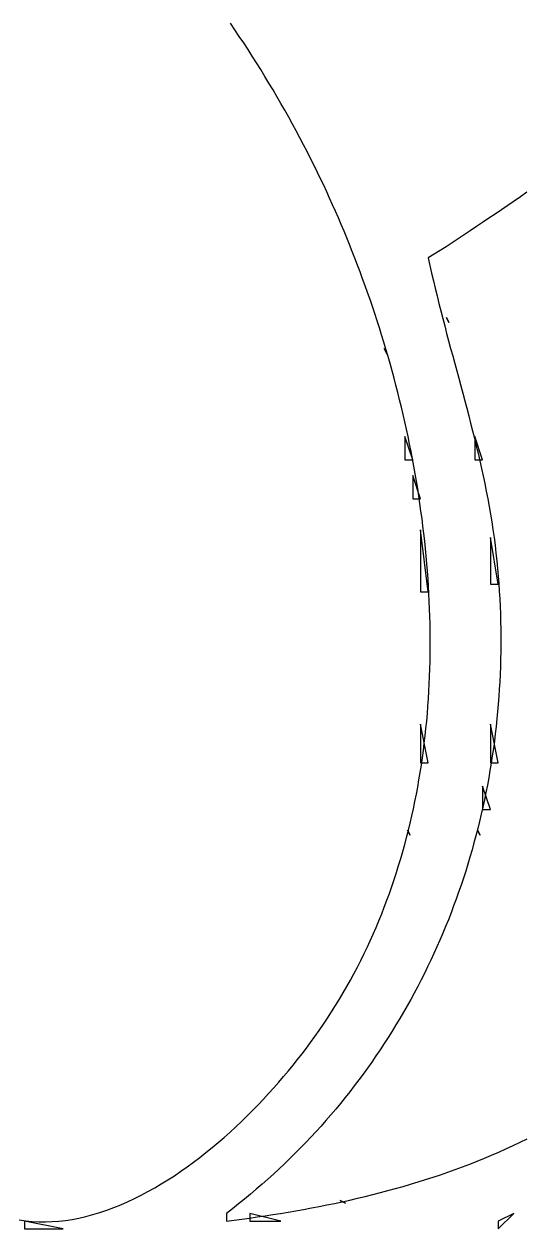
# Model space of a CAD drawing. Header units: millimetres. Extents: x 56222 to 3066687, y -650199 to -121287.
# Drawn here: x 141922.879 to 141924.021, y -185290.771 to -185288.003 of the extents above; entities that cross this region are included whole.
import ezdxf

# ---------------------------------------------------------------- set-up
doc = ezdxf.new("R2010")
doc.units = ezdxf.units.MM
doc.header["$MEASUREMENT"] = 0
doc.layers.add('$TD_AUDIT_GENERATED_(A0BDF17)', color=32, linetype='Continuous', lineweight=30)

msp = doc.modelspace()

# ---------------------------------------------------------------- linework, layer by layer
at = {"layer": '$TD_AUDIT_GENERATED_(A0BDF17)', "linetype": 'Continuous', "lineweight": 25, "ltscale": 2}
for p, q in [((141923.3639, -185288.0164, 0.5173), (141923.3536, -185288.0014, 0.5173)), ((141923.374, -185288.0315, 0.5173), (141923.3639, -185288.0164, 0.5173)), ((141923.3841, -185288.0466, 0.5173), (141923.374, -185288.0315, 0.5173)), ((141923.394, -185288.0618, 0.5173), (141923.3841, -185288.0466, 0.5173)), ((141923.4038, -185288.0771, 0.5173), (141923.394, -185288.0618, 0.5173)), ((141923.4136, -185288.0924, 0.5173), (141923.4038, -185288.0771, 0.5173)), ((141923.4232, -185288.1078, 0.5173), (141923.4136, -185288.0924, 0.5173)), ((141923.4327, -185288.1233, 0.5173), (141923.4232, -185288.1078, 0.5173)), ((141923.4421, -185288.1388, 0.5173), (141923.4327, -185288.1233, 0.5173)), ((141923.4514, -185288.1543, 0.5173), (141923.4421, -185288.1388, 0.5173)), ((141923.4605, -185288.1699, 0.5173), (141923.4514, -185288.1543, 0.5173)), ((141923.4696, -185288.1856, 0.5173), (141923.4605, -185288.1699, 0.5173)), ((141923.4786, -185288.2013, 0.5173), (141923.4696, -185288.1856, 0.5173)), ((141923.4874, -185288.217, 0.5173), (141923.4786, -185288.2013, 0.5173)), ((141923.4961, -185288.2328, 0.5173), (141923.4874, -185288.217, 0.5173)), ((141923.5047, -185288.2486, 0.5173), (141923.4961, -185288.2328, 0.5173)), ((141923.5132, -185288.2645, 0.5173), (141923.5047, -185288.2486, 0.5173)), ((141923.5215, -185288.2804, 0.5173), (141923.5132, -185288.2645, 0.5173)), ((141923.5298, -185288.2963, 0.5173), (141923.5215, -185288.2804, 0.5173)), ((141923.5379, -185288.3122, 0.5173), (141923.5298, -185288.2963, 0.5173)), ((141923.5459, -185288.3282, 0.5173), (141923.5379, -185288.3122, 0.5173)), ((141923.5537, -185288.3442, 0.5173), (141923.5459, -185288.3282, 0.5173)), ((141923.5608, -185288.3588, 0.5173), (141923.5537, -185288.3442, 0.5173)), ((141923.5678, -185288.3735, 0.5173), (141923.5608, -185288.3588, 0.5173)), ((141923.5747, -185288.3883, 0.5173), (141923.5678, -185288.3735, 0.5173)), ((141923.5815, -185288.4032, 0.5173), (141923.5747, -185288.3883, 0.5173)), ((141924.0199, -185288.3997, 0.5173), (141924.0052, -185288.4098, 0.5173)), ((141924.0345, -185288.3896, 0.5173), (141924.0199, -185288.3997, 0.5173)), ((141923.5883, -185288.4182, 0.5173), (141923.5815, -185288.4032, 0.5173)), ((141923.595, -185288.4333, 0.5173), (141923.5883, -185288.4182, 0.5173)), ((141923.9907, -185288.4198, 0.5173), (141923.9762, -185288.4298, 0.5173)), ((141924.0052, -185288.4098, 0.5173), (141923.9907, -185288.4198, 0.5173)), ((141923.6016, -185288.4484, 0.5173), (141923.595, -185288.4333, 0.5173)), ((141923.6081, -185288.4636, 0.5173), (141923.6016, -185288.4484, 0.5173)), ((141923.9474, -185288.4494, 0.5173), (141923.9331, -185288.4591, 0.5173)), ((141923.9618, -185288.4396, 0.5173), (141923.9474, -185288.4494, 0.5173)), ((141923.9762, -185288.4298, 0.5173), (141923.9618, -185288.4396, 0.5173)), ((141923.6146, -185288.4789, 0.5173), (141923.6081, -185288.4636, 0.5173)), ((141923.621, -185288.4943, 0.5173), (141923.6146, -185288.4789, 0.5173)), ((141923.9048, -185288.4781, 0.5173), (141923.8908, -185288.4874, 0.5173)), ((141923.9189, -185288.4686, 0.5173), (141923.9048, -185288.4781, 0.5173)), ((141923.9331, -185288.4591, 0.5173), (141923.9189, -185288.4686, 0.5173)), ((141923.6273, -185288.5098, 0.5173), (141923.621, -185288.4943, 0.5173)), ((141923.6335, -185288.5253, 0.5173), (141923.6273, -185288.5098, 0.5173)), ((141923.8629, -185288.5057, 0.5173), (141923.8491, -185288.5146, 0.5173)), ((141923.8768, -185288.4966, 0.5173), (141923.8629, -185288.5057, 0.5173)), ((141923.8908, -185288.4874, 0.5173), (141923.8768, -185288.4966, 0.5173)), ((141923.6396, -185288.541, 0.5173), (141923.6335, -185288.5253, 0.5173)), ((141923.8217, -185288.532, 0.5173), (141923.8081, -185288.5405, 0.5173)), ((141923.8354, -185288.5234, 0.5173), (141923.8217, -185288.532, 0.5173)), ((141923.8491, -185288.5146, 0.5173), (141923.8354, -185288.5234, 0.5173)), ((141923.6456, -185288.5567, 0.5173), (141923.6396, -185288.541, 0.5173)), ((141923.6516, -185288.5724, 0.5173), (141923.6456, -185288.5567, 0.5173)), ((141923.8081, -185288.5405, 0.5173), (141923.8119, -185288.558, 0.5173)), ((141923.8119, -185288.558, 0.5173), (141923.8159, -185288.5754, 0.5173)), ((141923.6574, -185288.5883, 0.5173), (141923.6516, -185288.5724, 0.5173)), ((141923.6632, -185288.6042, 0.5173), (141923.6574, -185288.5883, 0.5173)), ((141923.8159, -185288.5754, 0.5173), (141923.8199, -185288.5928, 0.5173)), ((141923.8199, -185288.5928, 0.5173), (141923.824, -185288.6102, 0.5173)), ((141923.6689, -185288.6201, 0.5173), (141923.6632, -185288.6042, 0.5173)), ((141923.6744, -185288.6362, 0.5173), (141923.6689, -185288.6201, 0.5173)), ((141923.824, -185288.6102, 0.5173), (141923.8283, -185288.6276, 0.5173)), ((141923.6799, -185288.6523, 0.5173), (141923.6744, -185288.6362, 0.5173)), ((141923.8283, -185288.6276, 0.5173), (141923.8326, -185288.6449, 0.5173)), ((141923.8326, -185288.6449, 0.5173), (141923.8369, -185288.6622, 0.5173)), ((141923.6853, -185288.6684, 0.5173), (141923.6799, -185288.6523, 0.5173)), ((141923.6906, -185288.6846, 0.5173), (141923.6853, -185288.6684, 0.5173)), ((141923.8369, -185288.6622, 0.5173), (141923.8414, -185288.6794, 0.5173)), ((141923.8498, -185288.6772, 0.5173), (141923.8557, -185288.6891, 0.5173)), ((141923.8557, -185288.6891, 0.5173), (141923.8498, -185288.6772, 0.5173)), ((141923.6958, -185288.7009, 0.5173), (141923.6906, -185288.6846, 0.5173)), ((141923.701, -185288.7172, 0.5173), (141923.6958, -185288.7009, 0.5173)), ((141923.8414, -185288.6794, 0.5173), (141923.8459, -185288.6966, 0.5173)), ((141923.8459, -185288.6966, 0.5173), (141923.8504, -185288.7139, 0.5173)), ((141923.706, -185288.7336, 0.5173), (141923.701, -185288.7172, 0.5173)), ((141923.8504, -185288.7139, 0.5173), (141923.855, -185288.7311, 0.5173)), ((141923.855, -185288.7311, 0.5173), (141923.8596, -185288.7482, 0.5173)), ((141923.7109, -185288.7501, 0.5173), (141923.706, -185288.7336, 0.5173)), ((141923.707, -185288.7486, 0.5173), (141923.713, -185288.7605, 0.5173)), ((141923.713, -185288.7605, 0.5173), (141923.707, -185288.7486, 0.5173)), ((141923.7157, -185288.7666, 0.5173), (141923.7109, -185288.7501, 0.5173)), ((141923.8596, -185288.7482, 0.5173), (141923.8643, -185288.7654, 0.5173)), ((141923.7204, -185288.7831, 0.5173), (141923.7157, -185288.7666, 0.5173)), ((141923.725, -185288.7997, 0.5173), (141923.7204, -185288.7831, 0.5173)), ((141923.8643, -185288.7654, 0.5173), (141923.8689, -185288.7826, 0.5173)), ((141923.8689, -185288.7826, 0.5173), (141923.8736, -185288.7997, 0.5173)), ((141923.7295, -185288.8163, 0.5173), (141923.725, -185288.7997, 0.5173)), ((141923.8736, -185288.7997, 0.5173), (141923.8782, -185288.8169, 0.5173)), ((141923.7339, -185288.833, 0.5173), (141923.7295, -185288.8163, 0.5173)), ((141923.7382, -185288.8497, 0.5173), (141923.7339, -185288.833, 0.5173)), ((141923.8782, -185288.8169, 0.5173), (141923.8828, -185288.834, 0.5173)), ((141923.8828, -185288.834, 0.5173), (141923.8875, -185288.8512, 0.5173)), ((141923.7424, -185288.8665, 0.5173), (141923.7382, -185288.8497, 0.5173)), ((141923.7464, -185288.8833, 0.5173), (141923.7424, -185288.8665, 0.5173)), ((141923.8875, -185288.8512, 0.5173), (141923.892, -185288.8684, 0.5173)), ((141923.892, -185288.8684, 0.5173), (141923.8966, -185288.8856, 0.5173)), ((141923.7504, -185288.9002, 0.5173), (141923.7464, -185288.8833, 0.5173)), ((141923.8966, -185288.8856, 0.5173), (141923.9011, -185288.9028, 0.5173)), ((141923.7543, -185288.9171, 0.5173), (141923.7504, -185288.9002, 0.5173)), ((141923.758, -185288.934, 0.5173), (141923.7543, -185288.9171, 0.5173)), ((141923.9011, -185288.9028, 0.5173), (141923.9055, -185288.92, 0.5173)), ((141923.9055, -185288.92, 0.5173), (141923.9099, -185288.9372, 0.5173)), ((141923.7546, -185288.9508, 0.5173), (141923.7546, -185289.0044, 0.5173)), ((141923.7725, -185289.0044, 0.5173), (141923.7546, -185288.9508, 0.5173)), ((141923.7616, -185288.9509, 0.5173), (141923.758, -185288.934, 0.5173)), ((141923.7651, -185288.9679, 0.5173), (141923.7616, -185288.9509, 0.5173)), ((141923.9099, -185288.9372, 0.5173), (141923.9142, -185288.9545, 0.5173)), ((141923.9152, -185288.9508, 0.5173), (141923.9152, -185289.0044, 0.5173)), ((141923.933, -185289.0044, 0.5173), (141923.9152, -185288.9508, 0.5173)), ((141923.7685, -185288.9849, 0.5173), (141923.7651, -185288.9679, 0.5173)), ((141923.9142, -185288.9545, 0.5173), (141923.9184, -185288.9718, 0.5173)), ((141923.9184, -185288.9718, 0.5173), (141923.9225, -185288.9891, 0.5173)), ((141923.7546, -185289.0044, 0.5173), (141923.7725, -185289.0044, 0.5173)), ((141923.7718, -185289.002, 0.5173), (141923.7685, -185288.9849, 0.5173)), ((141923.775, -185289.019, 0.5173), (141923.7718, -185289.002, 0.5173)), ((141923.9152, -185289.0044, 0.5173), (141923.933, -185289.0044, 0.5173)), ((141923.9225, -185288.9891, 0.5173), (141923.9265, -185289.0064, 0.5173)), ((141923.9265, -185289.0064, 0.5173), (141923.9304, -185289.0238, 0.5173)), ((141923.778, -185289.0361, 0.5173), (141923.775, -185289.019, 0.5173)), ((141923.781, -185289.0533, 0.5173), (141923.778, -185289.0361, 0.5173)), ((141923.9304, -185289.0238, 0.5173), (141923.9342, -185289.0412, 0.5173)), ((141923.7725, -185289.04, 0.5173), (141923.7725, -185289.0936, 0.5173)), ((141923.7903, -185289.0936, 0.5173), (141923.7725, -185289.04, 0.5173)), ((141923.7838, -185289.0704, 0.5173), (141923.781, -185289.0533, 0.5173)), ((141923.9342, -185289.0412, 0.5173), (141923.9379, -185289.0587, 0.5173)), ((141923.9379, -185289.0587, 0.5173), (141923.9414, -185289.0762, 0.5173)), ((141923.7864, -185289.0876, 0.5173), (141923.7838, -185289.0704, 0.5173)), ((141923.789, -185289.1048, 0.5173), (141923.7864, -185289.0876, 0.5173)), ((141923.9414, -185289.0762, 0.5173), (141923.9448, -185289.0937, 0.5173)), ((141923.7725, -185289.0936, 0.5173), (141923.7903, -185289.0936, 0.5173)), ((141923.7914, -185289.122, 0.5173), (141923.789, -185289.1048, 0.5173)), ((141923.9448, -185289.0937, 0.5173), (141923.9481, -185289.1114, 0.5173)), ((141923.9481, -185289.1114, 0.5173), (141923.9511, -185289.129, 0.5173)), ((141923.7938, -185289.1392, 0.5173), (141923.7914, -185289.122, 0.5173)), ((141923.7959, -185289.1564, 0.5173), (141923.7938, -185289.1392, 0.5173)), ((141923.9511, -185289.129, 0.5173), (141923.954, -185289.1467, 0.5173)), ((141923.954, -185289.1467, 0.5173), (141923.9568, -185289.1645, 0.5173)), ((141923.7903, -185289.1649, 0.5173), (141923.7903, -185289.3077, 0.5173)), ((141923.8081, -185289.3077, 0.5173), (141923.7903, -185289.1649, 0.5173)), ((141923.798, -185289.1737, 0.5173), (141923.7959, -185289.1564, 0.5173)), ((141923.7999, -185289.1909, 0.5173), (141923.798, -185289.1737, 0.5173)), ((141923.9568, -185289.1645, 0.5173), (141923.9593, -185289.1824, 0.5173)), ((141923.8017, -185289.2082, 0.5173), (141923.7999, -185289.1909, 0.5173)), ((141923.9509, -185289.1828, 0.5173), (141923.9509, -185289.2898, 0.5173)), ((141923.9687, -185289.2898, 0.5173), (141923.9509, -185289.1828, 0.5173)), ((141923.9593, -185289.1824, 0.5173), (141923.9616, -185289.2003, 0.5173)), ((141923.9616, -185289.2003, 0.5173), (141923.9638, -185289.2183, 0.5173)), ((141923.8034, -185289.2254, 0.5173), (141923.8017, -185289.2082, 0.5173)), ((141923.8049, -185289.2427, 0.5173), (141923.8034, -185289.2254, 0.5173)), ((141923.9638, -185289.2183, 0.5173), (141923.9657, -185289.2363, 0.5173)), ((141923.8063, -185289.26, 0.5173), (141923.8049, -185289.2427, 0.5173)), ((141923.9657, -185289.2363, 0.5173), (141923.9673, -185289.2537, 0.5173)), ((141923.9673, -185289.2537, 0.5173), (141923.9688, -185289.2712, 0.5173)), ((141923.8076, -185289.2773, 0.5173), (141923.8063, -185289.26, 0.5173)), ((141923.8087, -185289.2946, 0.5173), (141923.8076, -185289.2773, 0.5173)), ((141923.9688, -185289.2712, 0.5173), (141923.9702, -185289.2886, 0.5173)), ((141923.7903, -185289.3077, 0.5173), (141923.8081, -185289.3077, 0.5173)), ((141923.8097, -185289.3119, 0.5173), (141923.8087, -185289.2946, 0.5173)), ((141923.8106, -185289.3291, 0.5173), (141923.8097, -185289.3119, 0.5173)), ((141923.9509, -185289.2898, 0.5173), (141923.9687, -185289.2898, 0.5173)), ((141923.9702, -185289.2886, 0.5173), (141923.9713, -185289.306, 0.5173)), ((141923.9713, -185289.306, 0.5173), (141923.9723, -185289.3234, 0.5173)), ((141923.8113, -185289.3464, 0.5173), (141923.8106, -185289.3291, 0.5173)), ((141923.9723, -185289.3234, 0.5173), (141923.9732, -185289.3408, 0.5173)), ((141923.9732, -185289.3408, 0.5173), (141923.9738, -185289.3582, 0.5173)), ((141923.8119, -185289.3637, 0.5173), (141923.8113, -185289.3464, 0.5173)), ((141923.8123, -185289.381, 0.5173), (141923.8119, -185289.3637, 0.5173)), ((141923.9738, -185289.3582, 0.5173), (141923.9743, -185289.3755, 0.5173)), ((141923.8126, -185289.3982, 0.5173), (141923.8123, -185289.381, 0.5173)), ((141923.9743, -185289.3755, 0.5173), (141923.9747, -185289.3929, 0.5173)), ((141923.9747, -185289.3929, 0.5173), (141923.9748, -185289.4102, 0.5173)), ((141923.8127, -185289.4155, 0.5173), (141923.8126, -185289.3982, 0.5173)), ((141923.8127, -185289.4327, 0.5173), (141923.8127, -185289.4155, 0.5173)), ((141923.9748, -185289.4102, 0.5173), (141923.9748, -185289.4275, 0.5173)), ((141923.8123, -185289.4671, 0.5173), (141923.8126, -185289.4499, 0.5173)), ((141923.8126, -185289.4499, 0.5173), (141923.8127, -185289.4327, 0.5173)), ((141923.9747, -185289.4448, 0.5173), (141923.9744, -185289.4621, 0.5173)), ((141923.9748, -185289.4275, 0.5173), (141923.9747, -185289.4448, 0.5173)), ((141923.8119, -185289.4843, 0.5173), (141923.8123, -185289.4671, 0.5173)), ((141923.9739, -185289.4794, 0.5173), (141923.9732, -185289.4966, 0.5173)), ((141923.9744, -185289.4621, 0.5173), (141923.9739, -185289.4794, 0.5173)), ((141923.8106, -185289.5187, 0.5173), (141923.8113, -185289.5015, 0.5173)), ((141923.8113, -185289.5015, 0.5173), (141923.8119, -185289.4843, 0.5173)), ((141923.9732, -185289.4966, 0.5173), (141923.9724, -185289.5138, 0.5173)), ((141923.8097, -185289.5358, 0.5173), (141923.8106, -185289.5187, 0.5173)), ((141923.9714, -185289.531, 0.5173), (141923.9703, -185289.5482, 0.5173)), ((141923.9724, -185289.5138, 0.5173), (141923.9714, -185289.531, 0.5173)), ((141923.8074, -185289.57, 0.5173), (141923.8086, -185289.5529, 0.5173)), ((141923.8086, -185289.5529, 0.5173), (141923.8097, -185289.5358, 0.5173)), ((141923.9703, -185289.5482, 0.5173), (141923.969, -185289.5653, 0.5173)), ((141923.8046, -185289.6041, 0.5173), (141923.8061, -185289.587, 0.5173)), ((141923.8061, -185289.587, 0.5173), (141923.8074, -185289.57, 0.5173)), ((141923.9675, -185289.5824, 0.5173), (141923.9659, -185289.5995, 0.5173)), ((141923.969, -185289.5653, 0.5173), (141923.9675, -185289.5824, 0.5173)), ((141923.7903, -185289.611, 0.5173), (141923.7903, -185289.7002, 0.5173)), ((141923.8081, -185289.7002, 0.5173), (141923.7903, -185289.611, 0.5173)), ((141923.8029, -185289.6211, 0.5173), (141923.8046, -185289.6041, 0.5173)), ((141923.9509, -185289.611, 0.5173), (141923.9509, -185289.7002, 0.5173)), ((141923.9687, -185289.7002, 0.5173), (141923.9509, -185289.611, 0.5173)), ((141923.9641, -185289.6165, 0.5173), (141923.9621, -185289.6336, 0.5173)), ((141923.9659, -185289.5995, 0.5173), (141923.9641, -185289.6165, 0.5173)), ((141923.7991, -185289.655, 0.5173), (141923.8011, -185289.638, 0.5173)), ((141923.8011, -185289.638, 0.5173), (141923.8029, -185289.6211, 0.5173)), ((141923.9621, -185289.6336, 0.5173), (141923.96, -185289.6505, 0.5173)), ((141923.7947, -185289.6887, 0.5173), (141923.797, -185289.6719, 0.5173)), ((141923.797, -185289.6719, 0.5173), (141923.7991, -185289.655, 0.5173)), ((141923.9577, -185289.6675, 0.5173), (141923.9553, -185289.6844, 0.5173)), ((141923.96, -185289.6505, 0.5173), (141923.9577, -185289.6675, 0.5173)), ((141923.7903, -185289.7002, 0.5173), (141923.8081, -185289.7002, 0.5173)), ((141923.7923, -185289.7056, 0.5173), (141923.7947, -185289.6887, 0.5173)), ((141923.9509, -185289.7002, 0.5173), (141923.9687, -185289.7002, 0.5173)), ((141923.9553, -185289.6844, 0.5173), (141923.9527, -185289.7013, 0.5173)), ((141923.7868, -185289.7391, 0.5173), (141923.7896, -185289.7223, 0.5173)), ((141923.7896, -185289.7223, 0.5173), (141923.7923, -185289.7056, 0.5173)), ((141923.9499, -185289.7181, 0.5173), (141923.947, -185289.7349, 0.5173)), ((141923.9527, -185289.7013, 0.5173), (141923.9499, -185289.7181, 0.5173)), ((141923.7808, -185289.7724, 0.5173), (141923.7839, -185289.7558, 0.5173)), ((141923.7839, -185289.7558, 0.5173), (141923.7868, -185289.7391, 0.5173)), ((141923.933, -185289.7537, 0.5173), (141923.933, -185289.8073, 0.5173)), ((141923.9509, -185289.8073, 0.5173), (141923.933, -185289.7537, 0.5173)), ((141923.9439, -185289.7517, 0.5173), (141923.9406, -185289.7684, 0.5173)), ((141923.947, -185289.7349, 0.5173), (141923.9439, -185289.7517, 0.5173)), ((141923.7775, -185289.7891, 0.5173), (141923.7808, -185289.7724, 0.5173)), ((141923.9406, -185289.7684, 0.5173), (141923.9372, -185289.7851, 0.5173)), ((141923.7704, -185289.8221, 0.5173), (141923.774, -185289.8056, 0.5173)), ((141923.774, -185289.8056, 0.5173), (141923.7775, -185289.7891, 0.5173)), ((141923.9336, -185289.8017, 0.5173), (141923.9299, -185289.8183, 0.5173)), ((141923.933, -185289.8073, 0.5173), (141923.9509, -185289.8073, 0.5173)), ((141923.9372, -185289.7851, 0.5173), (141923.9336, -185289.8017, 0.5173)), ((141923.7626, -185289.855, 0.5173), (141923.7666, -185289.8386, 0.5173)), ((141923.7666, -185289.8386, 0.5173), (141923.7704, -185289.8221, 0.5173)), ((141923.9259, -185289.8348, 0.5173), (141923.9219, -185289.8513, 0.5173)), ((141923.9299, -185289.8183, 0.5173), (141923.9259, -185289.8348, 0.5173)), ((141923.7585, -185289.8714, 0.5173), (141923.7626, -185289.855, 0.5173)), ((141923.7606, -185289.8548, 0.5173), (141923.7665, -185289.8667, 0.5173)), ((141923.7665, -185289.8667, 0.5173), (141923.7606, -185289.8548, 0.5173)), ((141923.9219, -185289.8513, 0.5173), (141923.9176, -185289.8677, 0.5173)), ((141923.9211, -185289.8548, 0.5173), (141923.9271, -185289.8667, 0.5173)), ((141923.9271, -185289.8667, 0.5173), (141923.9211, -185289.8548, 0.5173)), ((141923.7497, -185289.9039, 0.5173), (141923.7542, -185289.8877, 0.5173)), ((141923.7542, -185289.8877, 0.5173), (141923.7585, -185289.8714, 0.5173)), ((141923.9132, -185289.8841, 0.5173), (141923.9087, -185289.9004, 0.5173)), ((141923.9176, -185289.8677, 0.5173), (141923.9132, -185289.8841, 0.5173)), ((141923.7401, -185289.9362, 0.5173), (141923.745, -185289.9201, 0.5173)), ((141923.745, -185289.9201, 0.5173), (141923.7497, -185289.9039, 0.5173)), ((141923.904, -185289.9167, 0.5173), (141923.8991, -185289.9329, 0.5173)), ((141923.9087, -185289.9004, 0.5173), (141923.904, -185289.9167, 0.5173)), ((141923.7351, -185289.9523, 0.5173), (141923.7401, -185289.9362, 0.5173)), ((141923.8941, -185289.9491, 0.5173), (141923.8889, -185289.9652, 0.5173)), ((141923.8991, -185289.9329, 0.5173), (141923.8941, -185289.9491, 0.5173)), ((141923.7245, -185289.9842, 0.5173), (141923.7299, -185289.9683, 0.5173)), ((141923.7299, -185289.9683, 0.5173), (141923.7351, -185289.9523, 0.5173)), ((141923.8889, -185289.9652, 0.5173), (141923.8835, -185289.9812, 0.5173)), ((141923.7132, -185290.0158, 0.5173), (141923.7189, -185290.0001, 0.5173)), ((141923.7189, -185290.0001, 0.5173), (141923.7245, -185289.9842, 0.5173)), ((141923.878, -185289.9972, 0.5173), (141923.8723, -185290.0131, 0.5173)), ((141923.8835, -185289.9812, 0.5173), (141923.878, -185289.9972, 0.5173)), ((141923.7011, -185290.0472, 0.5173), (141923.7072, -185290.0316, 0.5173)), ((141923.7072, -185290.0316, 0.5173), (141923.7132, -185290.0158, 0.5173)), ((141923.8664, -185290.029, 0.5173), (141923.8604, -185290.0448, 0.5173)), ((141923.8723, -185290.0131, 0.5173), (141923.8664, -185290.029, 0.5173)), ((141923.6948, -185290.0628, 0.5173), (141923.7011, -185290.0472, 0.5173)), ((141923.8543, -185290.0605, 0.5173), (141923.848, -185290.0762, 0.5173)), ((141923.8604, -185290.0448, 0.5173), (141923.8543, -185290.0605, 0.5173)), ((141923.6816, -185290.0937, 0.5173), (141923.6883, -185290.0783, 0.5173)), ((141923.6883, -185290.0783, 0.5173), (141923.6948, -185290.0628, 0.5173)), ((141923.848, -185290.0762, 0.5173), (141923.8415, -185290.0918, 0.5173)), ((141923.6676, -185290.1243, 0.5173), (141923.6747, -185290.1091, 0.5173)), ((141923.6747, -185290.1091, 0.5173), (141923.6816, -185290.0937, 0.5173)), ((141923.8348, -185290.1073, 0.5173), (141923.828, -185290.1228, 0.5173)), ((141923.8415, -185290.0918, 0.5173), (141923.8348, -185290.1073, 0.5173)), ((141923.6529, -185290.1546, 0.5173), (141923.6604, -185290.1395, 0.5173)), ((141923.6604, -185290.1395, 0.5173), (141923.6676, -185290.1243, 0.5173)), ((141923.8211, -185290.1381, 0.5173), (141923.8139, -185290.1534, 0.5173)), ((141923.828, -185290.1228, 0.5173), (141923.8211, -185290.1381, 0.5173)), ((141923.6374, -185290.1846, 0.5173), (141923.6452, -185290.1696, 0.5173)), ((141923.6452, -185290.1696, 0.5173), (141923.6529, -185290.1546, 0.5173)), ((141923.8067, -185290.1687, 0.5173), (141923.7992, -185290.1838, 0.5173)), ((141923.8139, -185290.1534, 0.5173), (141923.8067, -185290.1687, 0.5173)), ((141923.6211, -185290.2141, 0.5173), (141923.6293, -185290.1994, 0.5173)), ((141923.6293, -185290.1994, 0.5173), (141923.6374, -185290.1846, 0.5173)), ((141923.7916, -185290.1989, 0.5173), (141923.7839, -185290.2139, 0.5173)), ((141923.7992, -185290.1838, 0.5173), (141923.7916, -185290.1989, 0.5173)), ((141923.6126, -185290.2288, 0.5173), (141923.6211, -185290.2141, 0.5173)), ((141923.7839, -185290.2139, 0.5173), (141923.7759, -185290.2289, 0.5173)), ((141923.5951, -185290.2578, 0.5173), (141923.604, -185290.2434, 0.5173)), ((141923.604, -185290.2434, 0.5173), (141923.6126, -185290.2288, 0.5173)), ((141923.7679, -185290.2437, 0.5173), (141923.7596, -185290.2585, 0.5173)), ((141923.7759, -185290.2289, 0.5173), (141923.7679, -185290.2437, 0.5173)), ((141923.5768, -185290.2865, 0.5173), (141923.5861, -185290.2722, 0.5173)), ((141923.5861, -185290.2722, 0.5173), (141923.5951, -185290.2578, 0.5173)), ((141923.7512, -185290.2731, 0.5173), (141923.7427, -185290.2877, 0.5173)), ((141923.7596, -185290.2585, 0.5173), (141923.7512, -185290.2731, 0.5173)), ((141923.5577, -185290.3147, 0.5173), (141923.5674, -185290.3006, 0.5173)), ((141923.5674, -185290.3006, 0.5173), (141923.5768, -185290.2865, 0.5173)), ((141923.734, -185290.3022, 0.5173), (141923.7251, -185290.3167, 0.5173)), ((141923.7427, -185290.2877, 0.5173), (141923.734, -185290.3022, 0.5173)), ((141923.5377, -185290.3425, 0.5173), (141923.5478, -185290.3287, 0.5173)), ((141923.5478, -185290.3287, 0.5173), (141923.5577, -185290.3147, 0.5173)), ((141923.7161, -185290.331, 0.5173), (141923.7069, -185290.3452, 0.5173)), ((141923.7251, -185290.3167, 0.5173), (141923.7161, -185290.331, 0.5173)), ((141923.5182, -185290.3684, 0.5173), (141923.5281, -185290.3554, 0.5173)), ((141923.5281, -185290.3554, 0.5173), (141923.5377, -185290.3425, 0.5173)), ((141923.6975, -185290.3594, 0.5173), (141923.688, -185290.3734, 0.5173)), ((141923.7069, -185290.3452, 0.5173), (141923.6975, -185290.3594, 0.5173)), ((141923.4975, -185290.3945, 0.5173), (141923.508, -185290.3814, 0.5173)), ((141923.508, -185290.3814, 0.5173), (141923.5182, -185290.3684, 0.5173)), ((141923.6784, -185290.3874, 0.5173), (141923.6685, -185290.4013, 0.5173)), ((141923.688, -185290.3734, 0.5173), (141923.6784, -185290.3874, 0.5173)), ((141923.4645, -185290.4338, 0.5173), (141923.4758, -185290.4207, 0.5173)), ((141923.4758, -185290.4207, 0.5173), (141923.4868, -185290.4076, 0.5173)), ((141923.4868, -185290.4076, 0.5173), (141923.4975, -185290.3945, 0.5173)), ((141923.6586, -185290.415, 0.5173), (141923.6484, -185290.4287, 0.5173)), ((141923.6685, -185290.4013, 0.5173), (141923.6586, -185290.415, 0.5173)), ((141923.4412, -185290.4599, 0.5173), (141923.453, -185290.4469, 0.5173)), ((141923.453, -185290.4469, 0.5173), (141923.4645, -185290.4338, 0.5173)), ((141923.6381, -185290.4423, 0.5173), (141923.6277, -185290.4558, 0.5173)), ((141923.6484, -185290.4287, 0.5173), (141923.6381, -185290.4423, 0.5173)), ((141923.417, -185290.4858, 0.5173), (141923.4292, -185290.4729, 0.5173)), ((141923.4292, -185290.4729, 0.5173), (141923.4412, -185290.4599, 0.5173)), ((141923.6171, -185290.4691, 0.5173), (141923.6063, -185290.4824, 0.5173)), ((141923.6277, -185290.4558, 0.5173), (141923.6171, -185290.4691, 0.5173)), ((141923.3918, -185290.5112, 0.5173), (141923.4045, -185290.4986, 0.5173)), ((141923.4045, -185290.4986, 0.5173), (141923.417, -185290.4858, 0.5173)), ((141923.5954, -185290.4956, 0.5173), (141923.5843, -185290.5086, 0.5173)), ((141923.6063, -185290.4824, 0.5173), (141923.5954, -185290.4956, 0.5173)), ((141923.3659, -185290.5362, 0.5173), (141923.379, -185290.5238, 0.5173)), ((141923.379, -185290.5238, 0.5173), (141923.3918, -185290.5112, 0.5173)), ((141923.5731, -185290.5216, 0.5173), (141923.5617, -185290.5344, 0.5173)), ((141923.5843, -185290.5086, 0.5173), (141923.5731, -185290.5216, 0.5173)), ((141923.3391, -185290.5605, 0.5173), (141923.3526, -185290.5485, 0.5173)), ((141923.3526, -185290.5485, 0.5173), (141923.3659, -185290.5362, 0.5173)), ((141923.5502, -185290.5472, 0.5173), (141923.5384, -185290.5598, 0.5173)), ((141923.5617, -185290.5344, 0.5173), (141923.5502, -185290.5472, 0.5173)), ((141923.2974, -185290.5955, 0.5173), (141923.3115, -185290.584, 0.5173)), ((141923.3115, -185290.584, 0.5173), (141923.3254, -185290.5724, 0.5173)), ((141923.3254, -185290.5724, 0.5173), (141923.3391, -185290.5605, 0.5173)), ((141923.5146, -185290.5847, 0.5173), (141923.5024, -185290.597, 0.5173)), ((141923.5266, -185290.5723, 0.5173), (141923.5146, -185290.5847, 0.5173)), ((141923.5384, -185290.5598, 0.5173), (141923.5266, -185290.5723, 0.5173)), ((141923.9702, -185290.5942, 0.5173), (141923.9866, -185290.5868, 0.5173)), ((141923.9866, -185290.5868, 0.5173), (141924.003, -185290.5792, 0.5173)), ((141924.003, -185290.5792, 0.5173), (141924.0193, -185290.5714, 0.5173)), ((141924.0193, -185290.5714, 0.5173), (141924.0353, -185290.5636, 0.5173)), ((141923.2689, -185290.6176, 0.5173), (141923.2832, -185290.6067, 0.5173)), ((141923.2832, -185290.6067, 0.5173), (141923.2974, -185290.5955, 0.5173)), ((141923.4901, -185290.6092, 0.5173), (141923.4776, -185290.6212, 0.5173)), ((141923.5024, -185290.597, 0.5173), (141923.4901, -185290.6092, 0.5173)), ((141923.9205, -185290.6151, 0.5173), (141923.9372, -185290.6084, 0.5173)), ((141923.9372, -185290.6084, 0.5173), (141923.9537, -185290.6014, 0.5173)), ((141923.9537, -185290.6014, 0.5173), (141923.9702, -185290.5942, 0.5173)), ((141923.2248, -185290.6485, 0.5173), (141923.2396, -185290.6385, 0.5173)), ((141923.2396, -185290.6385, 0.5173), (141923.2543, -185290.6282, 0.5173)), ((141923.2543, -185290.6282, 0.5173), (141923.2689, -185290.6176, 0.5173)), ((141923.465, -185290.6332, 0.5173), (141923.4522, -185290.645, 0.5173)), ((141923.4776, -185290.6212, 0.5173), (141923.465, -185290.6332, 0.5173)), ((141923.8362, -185290.6463, 0.5173), (141923.8532, -185290.6404, 0.5173)), ((141923.8532, -185290.6404, 0.5173), (141923.8702, -185290.6344, 0.5173)), ((141923.8702, -185290.6344, 0.5173), (141923.887, -185290.6282, 0.5173)), ((141923.887, -185290.6282, 0.5173), (141923.9038, -185290.6217, 0.5173)), ((141923.9038, -185290.6217, 0.5173), (141923.9205, -185290.6151, 0.5173)), ((141923.1795, -185290.6765, 0.5173), (141923.1947, -185290.6676, 0.5173)), ((141923.1947, -185290.6676, 0.5173), (141923.2098, -185290.6582, 0.5173)), ((141923.2098, -185290.6582, 0.5173), (141923.2248, -185290.6485, 0.5173)), ((141923.4261, -185290.6683, 0.5173), (141923.4129, -185290.6797, 0.5173)), ((141923.4392, -185290.6567, 0.5173), (141923.4261, -185290.6683, 0.5173)), ((141923.4522, -185290.645, 0.5173), (141923.4392, -185290.6567, 0.5173)), ((141923.7503, -185290.6732, 0.5173), (141923.7676, -185290.6682, 0.5173)), ((141923.7676, -185290.6682, 0.5173), (141923.7848, -185290.6629, 0.5173)), ((141923.7848, -185290.6629, 0.5173), (141923.802, -185290.6576, 0.5173)), ((141923.802, -185290.6576, 0.5173), (141923.8192, -185290.652, 0.5173)), ((141923.8192, -185290.652, 0.5173), (141923.8362, -185290.6463, 0.5173)), ((141923.133, -185290.701, 0.5173), (141923.1486, -185290.6933, 0.5173)), ((141923.1486, -185290.6933, 0.5173), (141923.1641, -185290.6851, 0.5173)), ((141923.1641, -185290.6851, 0.5173), (141923.1795, -185290.6765, 0.5173)), ((141923.3994, -185290.691, 0.5173), (141923.3859, -185290.7022, 0.5173)), ((141923.4129, -185290.6797, 0.5173), (141923.3994, -185290.691, 0.5173)), ((141923.6455, -185290.7004, 0.5173), (141923.6631, -185290.6962, 0.5173)), ((141923.6631, -185290.6962, 0.5173), (141923.6806, -185290.6919, 0.5173)), ((141923.6806, -185290.6919, 0.5173), (141923.6981, -185290.6874, 0.5173)), ((141923.6981, -185290.6874, 0.5173), (141923.7155, -185290.6829, 0.5173)), ((141923.7155, -185290.6829, 0.5173), (141923.7329, -185290.6781, 0.5173)), ((141923.7329, -185290.6781, 0.5173), (141923.7503, -185290.6732, 0.5173)), ((141923.0698, -185290.7275, 0.5173), (141923.0857, -185290.7216, 0.5173)), ((141923.0857, -185290.7216, 0.5173), (141923.1016, -185290.7152, 0.5173)), ((141923.1016, -185290.7152, 0.5173), (141923.1174, -185290.7083, 0.5173)), ((141923.1174, -185290.7083, 0.5173), (141923.133, -185290.701, 0.5173)), ((141923.3583, -185290.7243, 0.5173), (141923.3442, -185290.7351, 0.5173)), ((141923.3721, -185290.7133, 0.5173), (141923.3583, -185290.7243, 0.5173)), ((141923.3859, -185290.7022, 0.5173), (141923.3721, -185290.7133, 0.5173)), ((141923.5218, -185290.7259, 0.5173), (141923.5395, -185290.7226, 0.5173)), ((141923.5395, -185290.7226, 0.5173), (141923.5572, -185290.7192, 0.5173)), ((141923.5572, -185290.7192, 0.5173), (141923.5749, -185290.7157, 0.5173)), ((141923.5749, -185290.7157, 0.5173), (141923.5926, -185290.7121, 0.5173)), ((141923.5926, -185290.7121, 0.5173), (141923.6103, -185290.7083, 0.5173)), ((141923.6059, -185290.7053, 0.5173), (141923.6178, -185290.7113, 0.5173)), ((141923.6178, -185290.7113, 0.5173), (141923.6059, -185290.7053, 0.5173)), ((141923.6103, -185290.7083, 0.5173), (141923.6279, -185290.7044, 0.5173)), ((141923.6279, -185290.7044, 0.5173), (141923.6455, -185290.7004, 0.5173)), ((141922.8679, -185290.7503, 0.5173), (141922.8831, -185290.7522, 0.5173)), ((141922.8803, -185290.7529, 0.5173), (141922.8803, -185290.7708, 0.5173)), ((141922.9695, -185290.7708, 0.5173), (141922.8803, -185290.7529, 0.5173)), ((141922.8831, -185290.7522, 0.5173), (141922.8982, -185290.7535, 0.5173)), ((141922.9593, -185290.7529, 0.5173), (141922.9746, -185290.7513, 0.5173)), ((141922.9746, -185290.7513, 0.5173), (141922.9899, -185290.7489, 0.5173)), ((141922.9899, -185290.7489, 0.5173), (141923.0052, -185290.746, 0.5173)), ((141923.0052, -185290.746, 0.5173), (141923.0215, -185290.7422, 0.5173)), ((141923.0215, -185290.7422, 0.5173), (141923.0376, -185290.7378, 0.5173)), ((141923.0376, -185290.7378, 0.5173), (141923.0537, -185290.7329, 0.5173)), ((141923.0537, -185290.7329, 0.5173), (141923.0698, -185290.7275, 0.5173)), ((141923.3442, -185290.7351, 0.5173), (141923.3442, -185290.7529, 0.5173)), ((141923.3442, -185290.7529, 0.5173), (141923.362, -185290.7506, 0.5173)), ((141923.362, -185290.7506, 0.5173), (141923.3797, -185290.7483, 0.5173)), ((141923.3797, -185290.7483, 0.5173), (141923.3975, -185290.7458, 0.5173)), ((141923.3975, -185290.7458, 0.5173), (141923.4152, -185290.7433, 0.5173)), ((141923.3978, -185290.7351, 0.5173), (141923.3978, -185290.7529, 0.5173)), ((141923.4691, -185290.7529, 0.5173), (141923.3978, -185290.7351, 0.5173)), ((141923.3978, -185290.7529, 0.5173), (141923.4691, -185290.7529, 0.5173)), ((141923.4152, -185290.7433, 0.5173), (141923.433, -185290.7406, 0.5173)), ((141923.433, -185290.7406, 0.5173), (141923.4507, -185290.7379, 0.5173)), ((141923.4507, -185290.7379, 0.5173), (141923.4685, -185290.735, 0.5173)), ((141923.4685, -185290.735, 0.5173), (141923.4863, -185290.7321, 0.5173)), ((141923.4863, -185290.7321, 0.5173), (141923.504, -185290.729, 0.5173)), ((141923.504, -185290.729, 0.5173), (141923.5218, -185290.7259, 0.5173)), ((141924.0044, -185290.7351, 0.5173), (141923.9687, -185290.7529, 0.5173)), ((141923.9687, -185290.7708, 0.5173), (141924.0044, -185290.7351, 0.5173)), ((141923.9687, -185290.7529, 0.5173), (141923.9687, -185290.7708, 0.5173)), ((141922.8803, -185290.7708, 0.5173), (141922.9695, -185290.7708, 0.5173)), ((141922.8982, -185290.7535, 0.5173), (141922.9135, -185290.7543, 0.5173)), ((141922.9135, -185290.7543, 0.5173), (141922.9287, -185290.7544, 0.5173)), ((141922.9287, -185290.7544, 0.5173), (141922.944, -185290.754, 0.5173)), ((141922.944, -185290.754, 0.5173), (141922.9593, -185290.7529, 0.5173))]:
    msp.add_line(p, q, dxfattribs=at)

doc.saveas('drawing.dxf')
